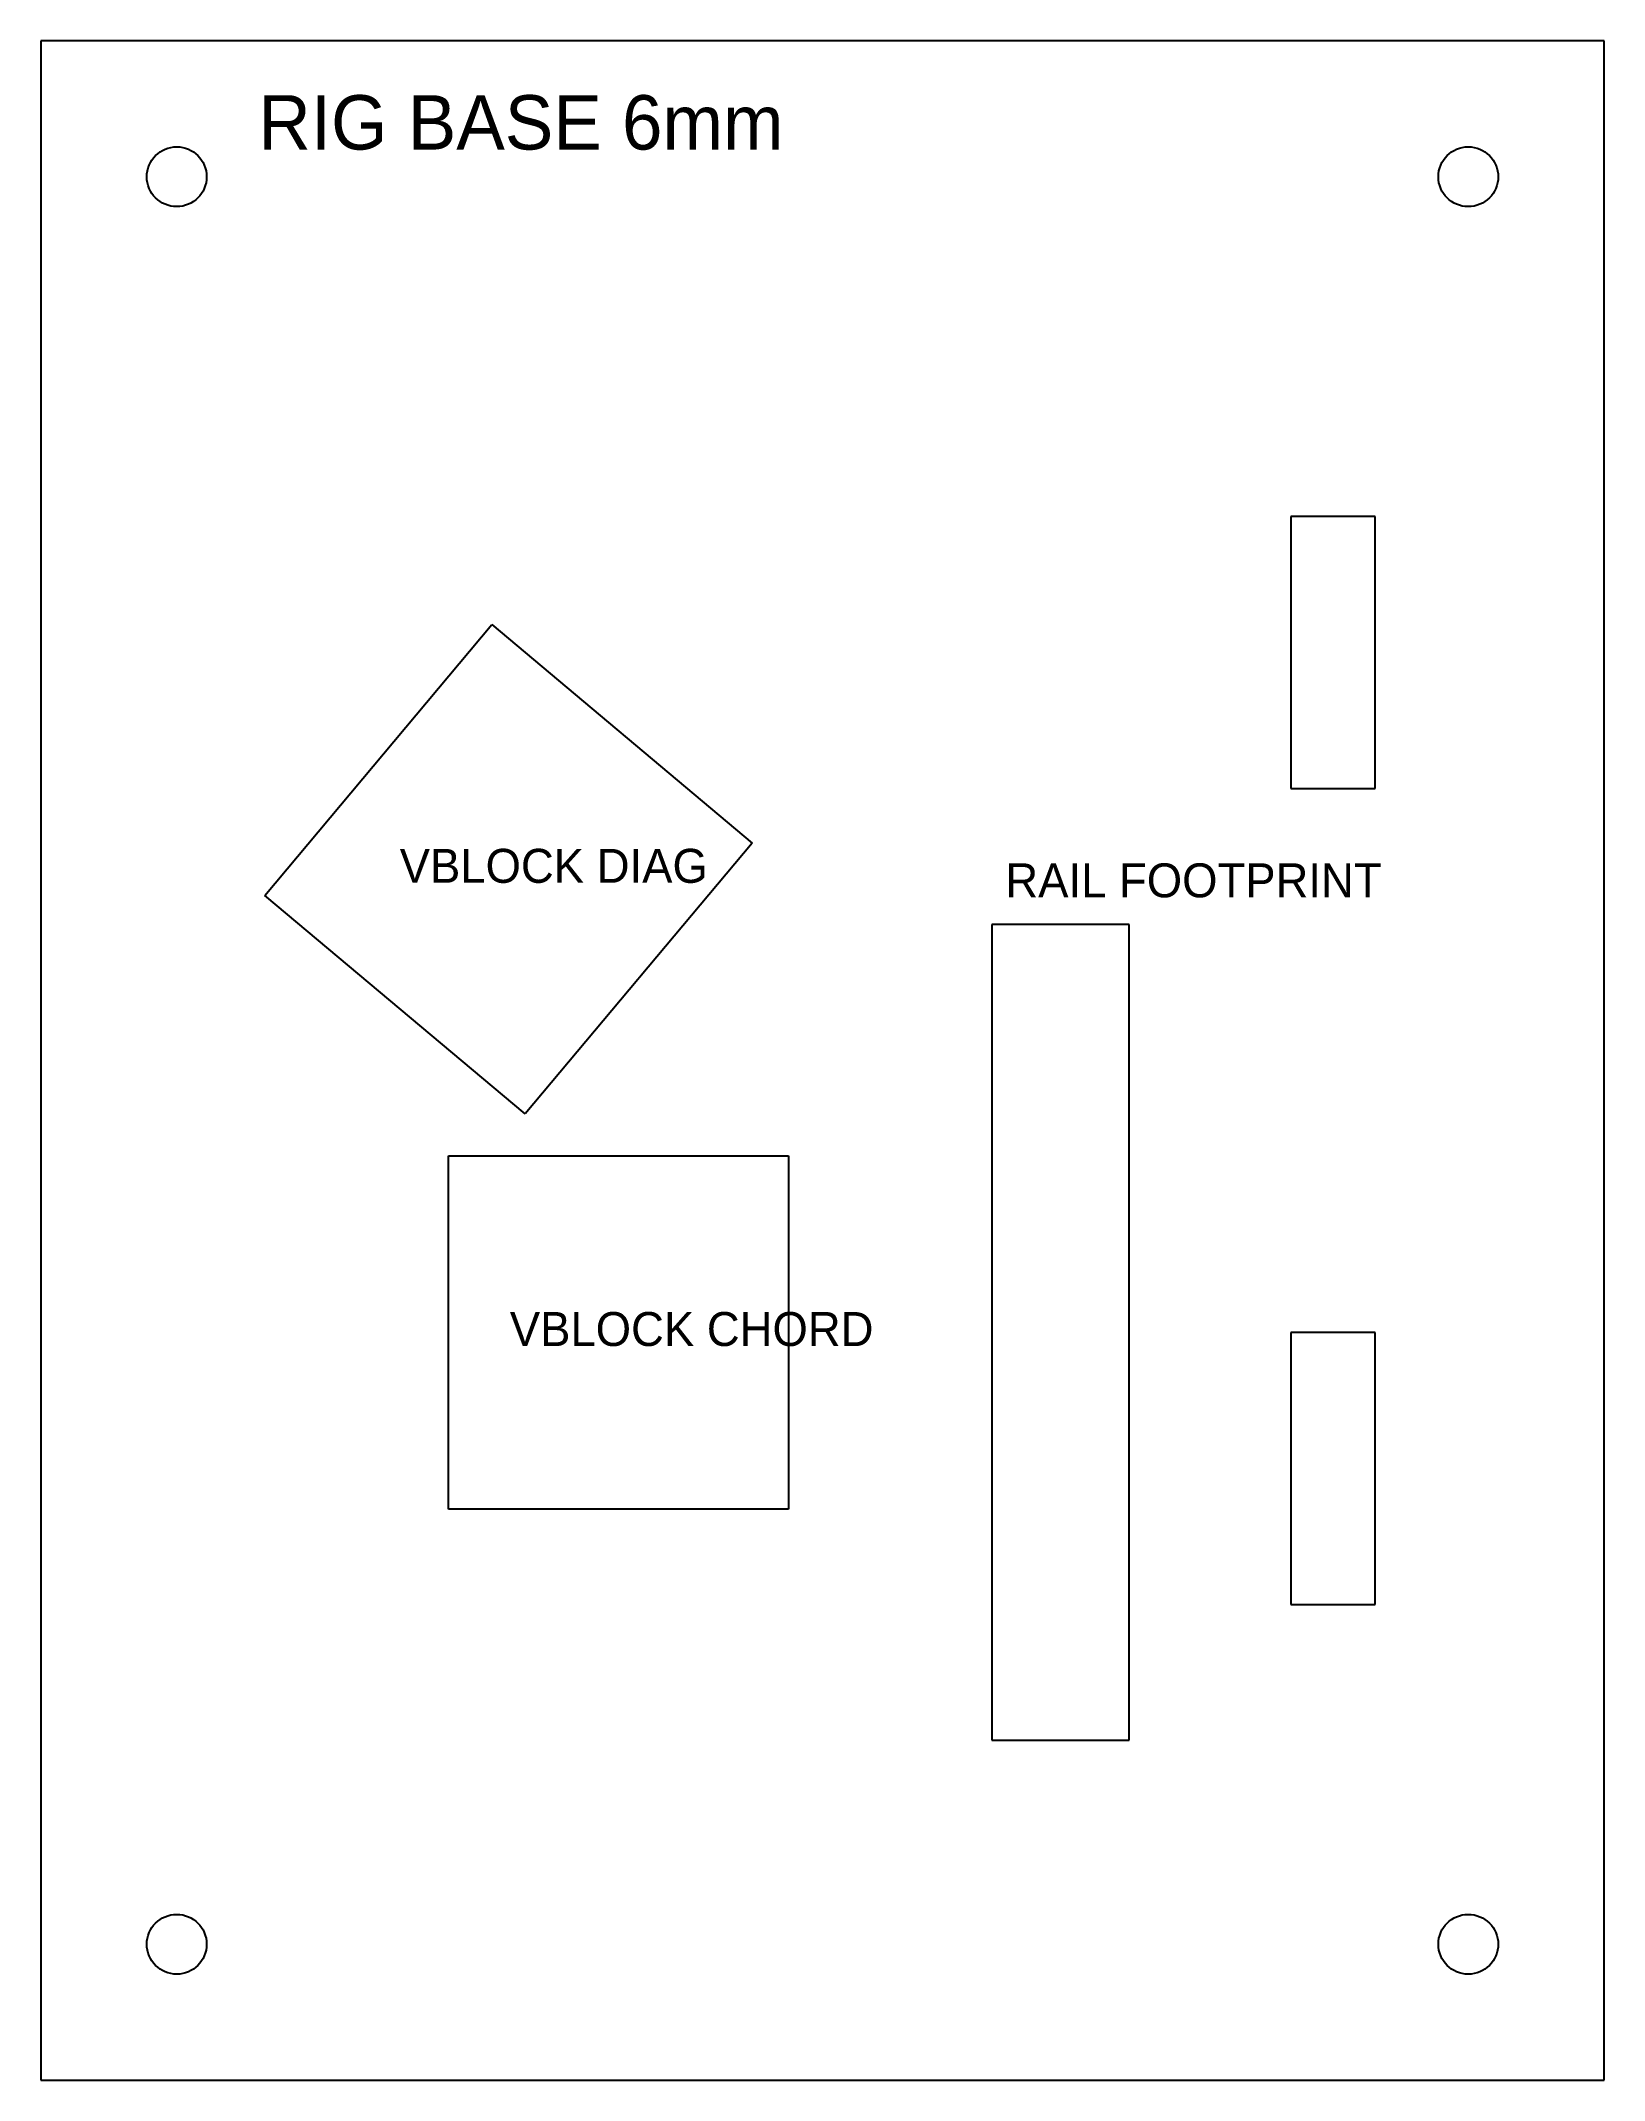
# Model space of a CAD drawing. Header units: metres. Extents: x -75 to 40, y -55 to 95.
import ezdxf

# ---------------------------------------------------------------- set-up
doc = ezdxf.new("R2010")
doc.units = ezdxf.units.M

msp = doc.modelspace()

# ---------------------------------------------------------------- linework, layer by layer
at = {"layer": 'CUT'}
for p, q in [((40, 95), (-75, 95)), ((-75, 95), (-75, -55)), ((40, -55), (40, 95)), ((23.15, 60), (16.95, 60)), ((16.95, 60), (16.95, 40)), ((23.15, 40), (23.15, 60)), ((16.95, 40), (23.15, 40)), ((23.15, 0), (16.95, 0)), ((16.95, 0), (16.95, -20)), ((23.15, -20), (23.15, 0)), ((16.95, -20), (23.15, -20)), ((-75, -55), (40, -55))]:
    msp.add_line(p, q, dxfattribs=at)
for centre in [(-65, 85), (30, 85), (-65, -45), (30, -45)]:
    msp.add_circle(centre, 2.2, dxfattribs=at)
at = {"layer": 'SCRIBE'}
for p, q in [((-58.5321, 32.144), (-41.8197, 52.0612)), ((-41.8197, 52.0612), (-22.6686, 35.9915)), ((-22.6686, 35.9915), (-39.381, 16.0743)), ((-39.381, 16.0743), (-58.5321, 32.144)), ((5.05, 30), (-5.05, 30)), ((-5.05, 30), (-5.05, -30)), ((5.05, -30), (5.05, 30)), ((-45, -13), (-45, 13)), ((-45, 13), (-20, 13)), ((-20, 13), (-20, -13)), ((-20, -13), (-45, -13)), ((-5.05, -30), (5.05, -30))]:
    msp.add_line(p, q, dxfattribs=at)

# ---------------------------------------------------------------- texts
for s, height, p in [('RIG BASE 6mm', 4, (-59, 87)), ('VBLOCK DIAG', 2.5, (-48.6004, 33.0677)), ('RAIL FOOTPRINT', 2.5, (-4.05, 32)), ('VBLOCK CHORD', 2.5, (-40.5, -1))]:
    msp.add_text(s, height=height, dxfattribs=at).set_placement(p)

doc.saveas('drawing.dxf')
